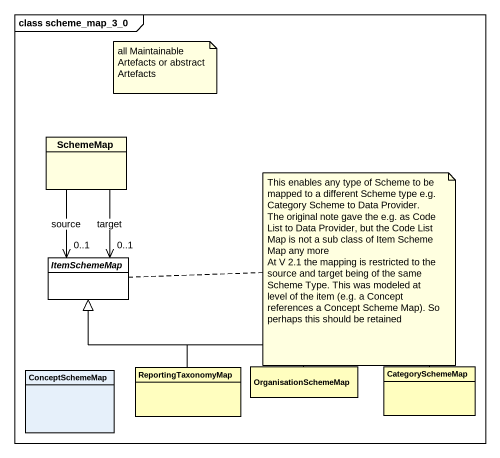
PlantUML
@startuml
mainframe class scheme_map_3_0
hide circle
hide empty members
class SchemeMap #FFFFE0
abstract class ItemSchemeMap #FFFFFF
class ConceptSchemeMap
class ReportingTaxonomyMap #FFFEBF
class OrganisationSchemeMap #FFFEBF
class CategorySchemeMap #FFFEBF
SchemeMap --> "0..1" ItemSchemeMap : target
SchemeMap --> "0..1" ItemSchemeMap : source
ReportingTaxonomyMap -up-|> ItemSchemeMap
OrganisationSchemeMap -left-|> ItemSchemeMap
CategorySchemeMap -left-|> ItemSchemeMap
note as N1
  all Maintainable Artefacts or abstract Artefacts
end note
note right of ItemSchemeMap
  This enables any type of Scheme to be mapped to a different Scheme type e.g. Category Scheme to Data Provider.
  The original note gave the e.g. as Code List to Data Provider, but the Code List Map is not a sub class of Item Scheme Map any more
  At V 2.1 the mapping is restricted to the source and target being of the same Scheme Type. This was modeled at level of the item (e.g. a Concept references a Concept Scheme Map). So perhaps this should be retained
end note
@enduml
